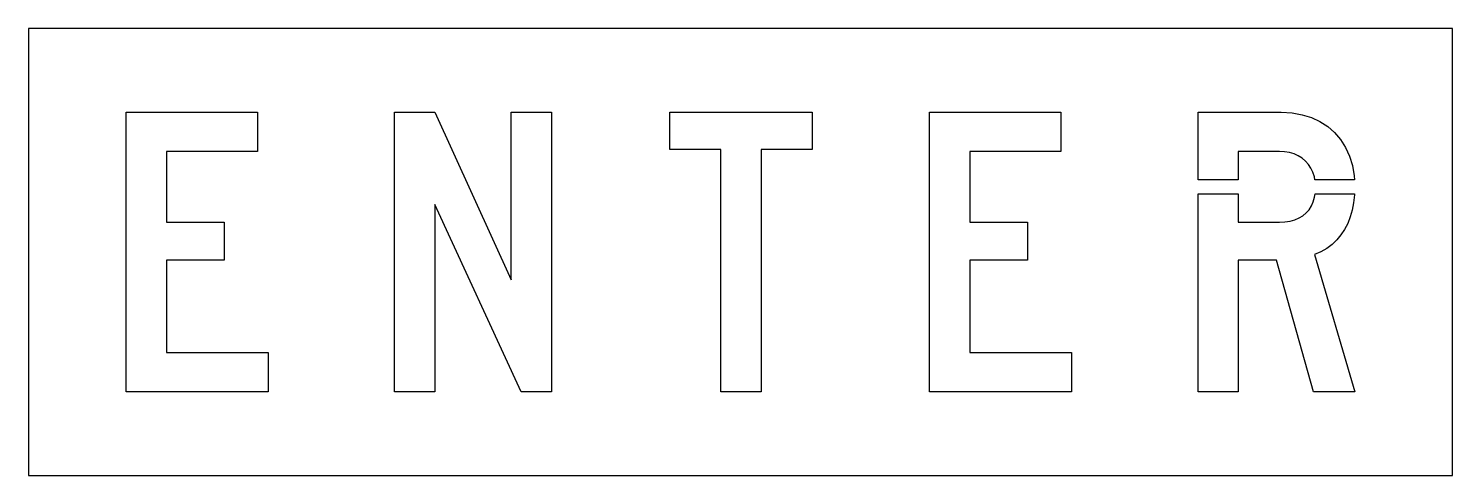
# Model space of a CAD drawing. Extents: x 0 to 51, y 0 to 16.
import ezdxf

# ---------------------------------------------------------------- set-up
doc = ezdxf.new("R2010")
doc.units = 0
doc.layers.add('CUT', color=7, linetype='Continuous')
doc.layers.add('OUTSIDE', color=1, linetype='Continuous')

msp = doc.modelspace()

# ---------------------------------------------------------------- linework, layer by layer
at = {"layer": 'CUT'}
for points in [[(8.201, 11.596), (4.938, 11.596), (4.938, 9.07), (7.008, 9.07), (7.008, 7.702), (4.938, 7.702), (4.938, 4.404), (8.587, 4.404), (8.587, 3), (3.5, 3), (3.5, 13), (8.201, 13)], [(13.1142, 3), (13.1142, 13), (14.5522, 13), (17.2892, 7), (17.2892, 13), (18.7282, 13), (18.7282, 3), (17.6402, 3), (14.5522, 9.702), (14.5522, 3)], [(24.7975, 3), (24.7975, 11.667), (22.9735, 11.667), (22.9735, 13), (28.0615, 13), (28.0615, 11.667), (26.2365, 11.667), (26.2365, 3)], [(36.9727, 11.596), (33.7097, 11.596), (33.7097, 9.07), (35.7797, 9.07), (35.7797, 7.702), (33.7097, 7.702), (33.7097, 4.404), (37.3587, 4.404), (37.3587, 3), (32.2717, 3), (32.2717, 13), (36.9727, 13)], [(45.842, 11.137), (45.737, 11.254), (45.615, 11.356), (45.478, 11.441), (45.327, 11.508), (45.162, 11.557), (44.986, 11.586), (44.798, 11.596), (43.324, 11.596), (43.324, 10.584), (41.886, 10.584), (41.886, 13), (44.868, 13), (45.252, 12.978), (45.611, 12.915), (45.945, 12.81), (46.252, 12.667), (46.53, 12.487), (46.776, 12.272), (46.99, 12.023), (47.168, 11.742), (47.311, 11.431), (47.414, 11.091), (47.478, 10.725), (47.4859, 10.584), (46.0737, 10.584), (46.054, 10.695), (46.002, 10.856), (45.931, 11.004)], [(41.886, 10.082), (43.324, 10.082), (43.324, 9.07), (44.798, 9.07), (45, 9.08), (45.187, 9.108), (45.356, 9.154), (45.509, 9.218), (45.645, 9.3), (45.763, 9.399), (45.864, 9.515), (45.947, 9.647), (46.012, 9.796), (46.059, 9.96), (46.0781, 10.082), (47.4914, 10.082), (47.49, 10.042), (47.459, 9.764), (47.408, 9.501), (47.337, 9.253), (47.246, 9.022), (47.136, 8.807), (47.005, 8.61), (46.855, 8.431), (46.686, 8.271), (46.497, 8.131), (46.288, 8.011), (46.061, 7.912), (47.5, 3), (46.026, 3), (44.693, 7.702), (43.324, 7.702), (43.324, 3), (41.886, 3)]]:
    msp.add_lwpolyline(points, close=True, dxfattribs=at)
at = {"layer": 'OUTSIDE'}
msp.add_lwpolyline([(0, 0), (51, 0), (51, 16), (0, 16)], close=True, dxfattribs=at)

doc.saveas('drawing.dxf')
